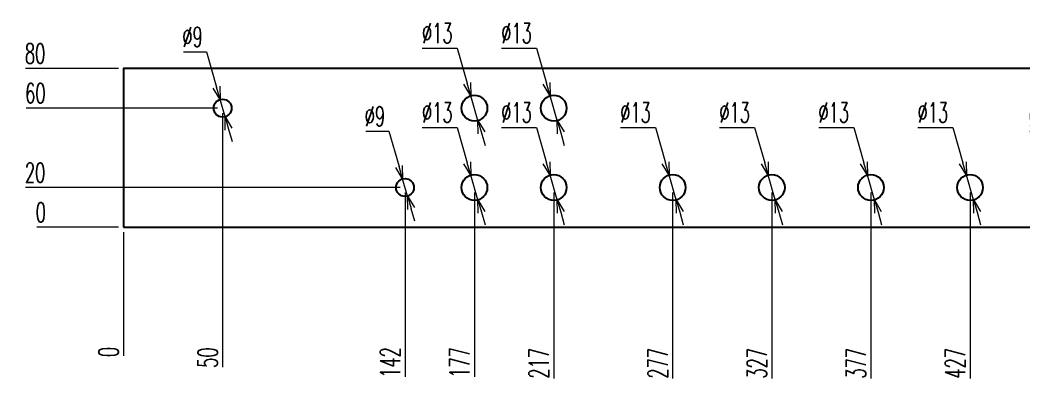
# Model space of a CAD drawing. Header units: millimetres. Extents: x 173893 to 258446, y -176540 to -123824.
# Drawn here: x 210900 to 211406, y -127745 to -127561 of the extents above; entities that cross this region are included whole.
import ezdxf

# ---------------------------------------------------------------- set-up
doc = ezdxf.new("R2010")
doc.units = ezdxf.units.MM
doc.header["$LTSCALE"] = 3
doc.layers.add('@.DM. NÉT CHÍNH', color=7, linetype='Continuous')
doc.layers.add('@.VISIBLE', color=7, linetype='Continuous')
doc.styles.add('Ann_w01', font='romans.shx', dxfattribs={"width": 0.6, "bigfont": 'chineset.shx'})
doc.dimstyles.new('Dim 01_SC05', dxfattribs={"dimscale": 5, "dimtxt": 2, "dimasz": 1.3, "dimexe": 0.5, "dimexo": 0.5, "dimgap": 0.5, "dimtad": 1, "dimtoh": 1, "dimdec": 1, "dimzin": 12, "dimdsep": 46, "dimtxsty": 'Ann_w01', "dimblk": 'OPEN30', "dimcen": 1.5, "dimclrd": 6, "dimclre": 6, "dimclrt": 3, "dimadec": 1, "dimazin": 3, "dimtm": 1e-09, "dimtfac": 1, "dimtdec": 1, "dimtmove": 0, "dimatfit": 3, "dimldrblk": 'OPEN30', "dimfxl": 1, "dimtolj": 1, "dimlwd": 20, "dimlwe": 20, "dimarcsym": 0})

# ---------------------------------------------------------------- blocks, each defined once
blk = doc.blocks.new('*D3778')
at = {"layer": '@.DM. NÉT CHÍNH', "color": 6, "linetype": 'Continuous', "lineweight": 20, "transparency": 16777216}
blk.add_line((210951.88, -127667.56), (210951.88, -127729.92), dxfattribs=at)
at = {"layer": 'Defpoints', "color": 0, "linetype": 'Continuous', "transparency": 16777216}
for p in [(210951.88, -127665.06), (210951.88, -127665.06), (210951.88, -127723.42)]:
    blk.add_point(p, dxfattribs=at)
at = {"layer": '@.DM. NÉT CHÍNH', "color": 3, "linetype": 'Continuous', "transparency": 16777216, "insert": (210944.38, -127727.92), "char_height": 10, "attachment_point": 5, "rotation": 90, "style": 'Ann_w01'}
blk.add_mtext('\\A1;0', dxfattribs=at)
blk = doc.blocks.new('_Open30')
at = {"color": 0, "linetype": 'ByBlock', "lineweight": -2}
for p, q in [((-1, 0.268), (0, 0)), ((0, 0), (-1, -0.268)), ((0, 0), (-1, 0))]:
    blk.add_line(p, q, dxfattribs=at)
blk = doc.blocks.new('*D3779')
at = {"layer": '@.DM. NÉT CHÍNH', "color": 6, "linetype": 'Continuous', "lineweight": 20, "transparency": 16777216}
blk.add_line((211001.88, -127607.56), (211001.88, -127735.63), dxfattribs=at)
at = {"layer": 'Defpoints', "color": 0, "linetype": 'Continuous', "transparency": 16777216}
for p in [(211001.88, -127605.06), (210951.88, -127665.06), (211001.88, -127723.42)]:
    blk.add_point(p, dxfattribs=at)
at = {"layer": '@.DM. NÉT CHÍNH', "color": 3, "linetype": 'Continuous', "transparency": 16777216, "insert": (210994.38, -127730.77), "char_height": 10, "attachment_point": 5, "rotation": 90, "style": 'Ann_w01'}
blk.add_mtext('\\A1;50', dxfattribs=at)
blk = doc.blocks.new('*D3780')
at = {"layer": '@.DM. NÉT CHÍNH', "color": 6, "linetype": 'Continuous', "lineweight": 20, "transparency": 16777216}
blk.add_line((211093.88, -127647.56), (211093.88, -127740.49), dxfattribs=at)
at = {"layer": 'Defpoints', "color": 0, "linetype": 'Continuous', "transparency": 16777216}
for p in [(211093.88, -127645.06), (210951.88, -127665.06), (211093.88, -127723.42)]:
    blk.add_point(p, dxfattribs=at)
at = {"layer": '@.DM. NÉT CHÍNH', "color": 3, "linetype": 'Continuous', "transparency": 16777216, "insert": (211086.38, -127733.2), "char_height": 10, "attachment_point": 5, "rotation": 90, "style": 'Ann_w01'}
blk.add_mtext('\\A1;142', dxfattribs=at)
blk = doc.blocks.new('*D3781')
at = {"layer": '@.DM. NÉT CHÍNH', "color": 6, "linetype": 'Continuous', "lineweight": 20, "transparency": 16777216}
blk.add_line((211128.88, -127647.56), (211128.88, -127740.49), dxfattribs=at)
at = {"layer": 'Defpoints', "color": 0, "linetype": 'Continuous', "transparency": 16777216}
for p in [(211128.88, -127645.06), (210951.88, -127665.06), (211128.88, -127723.42)]:
    blk.add_point(p, dxfattribs=at)
at = {"layer": '@.DM. NÉT CHÍNH', "color": 3, "linetype": 'Continuous', "transparency": 16777216, "insert": (211121.38, -127733.2), "char_height": 10, "attachment_point": 5, "rotation": 90, "style": 'Ann_w01'}
blk.add_mtext('\\A1;177', dxfattribs=at)
blk = doc.blocks.new('*D3782')
at = {"layer": '@.DM. NÉT CHÍNH', "color": 6, "linetype": 'Continuous', "lineweight": 20, "transparency": 16777216}
blk.add_line((211168.88, -127647.56), (211168.88, -127741.34), dxfattribs=at)
at = {"layer": 'Defpoints', "color": 0, "linetype": 'Continuous', "transparency": 16777216}
for p in [(211168.88, -127645.06), (210951.88, -127665.06), (211168.88, -127723.42)]:
    blk.add_point(p, dxfattribs=at)
at = {"layer": '@.DM. NÉT CHÍNH', "color": 3, "linetype": 'Continuous', "transparency": 16777216, "insert": (211161.38, -127733.63), "char_height": 10, "attachment_point": 5, "rotation": 90, "style": 'Ann_w01'}
blk.add_mtext('\\A1;217', dxfattribs=at)
blk = doc.blocks.new('*D3783')
at = {"layer": '@.DM. NÉT CHÍNH', "color": 6, "linetype": 'Continuous', "lineweight": 20, "transparency": 16777216}
blk.add_line((211228.88, -127647.56), (211228.88, -127741.34), dxfattribs=at)
at = {"layer": 'Defpoints', "color": 0, "linetype": 'Continuous', "transparency": 16777216}
for p in [(211228.88, -127645.06), (210951.88, -127665.06), (211228.88, -127723.42)]:
    blk.add_point(p, dxfattribs=at)
at = {"layer": '@.DM. NÉT CHÍNH', "color": 3, "linetype": 'Continuous', "transparency": 16777216, "insert": (211221.38, -127733.63), "char_height": 10, "attachment_point": 5, "rotation": 90, "style": 'Ann_w01'}
blk.add_mtext('\\A1;277', dxfattribs=at)
blk = doc.blocks.new('*D3784')
at = {"layer": '@.DM. NÉT CHÍNH', "color": 6, "linetype": 'Continuous', "lineweight": 20, "transparency": 16777216}
blk.add_line((211278.88, -127647.56), (211278.88, -127741.34), dxfattribs=at)
at = {"layer": 'Defpoints', "color": 0, "linetype": 'Continuous', "transparency": 16777216}
for p in [(211278.88, -127645.06), (210951.88, -127665.06), (211278.88, -127723.42)]:
    blk.add_point(p, dxfattribs=at)
at = {"layer": '@.DM. NÉT CHÍNH', "color": 3, "linetype": 'Continuous', "transparency": 16777216, "insert": (211271.38, -127733.63), "char_height": 10, "attachment_point": 5, "rotation": 90, "style": 'Ann_w01'}
blk.add_mtext('\\A1;327', dxfattribs=at)
blk = doc.blocks.new('*D3785')
at = {"layer": '@.DM. NÉT CHÍNH', "color": 6, "linetype": 'Continuous', "lineweight": 20, "transparency": 16777216}
blk.add_line((211328.88, -127647.56), (211328.88, -127741.34), dxfattribs=at)
at = {"layer": 'Defpoints', "color": 0, "linetype": 'Continuous', "transparency": 16777216}
for p in [(211328.88, -127645.06), (210951.88, -127665.06), (211328.88, -127723.42)]:
    blk.add_point(p, dxfattribs=at)
at = {"layer": '@.DM. NÉT CHÍNH', "color": 3, "linetype": 'Continuous', "transparency": 16777216, "insert": (211321.38, -127733.63), "char_height": 10, "attachment_point": 5, "rotation": 90, "style": 'Ann_w01'}
blk.add_mtext('\\A1;377', dxfattribs=at)
blk = doc.blocks.new('*D3786')
at = {"layer": '@.DM. NÉT CHÍNH', "color": 6, "linetype": 'Continuous', "lineweight": 20, "transparency": 16777216}
blk.add_line((211378.88, -127647.56), (211378.88, -127741.34), dxfattribs=at)
at = {"layer": 'Defpoints', "color": 0, "linetype": 'Continuous', "transparency": 16777216}
for p in [(211378.88, -127645.06), (210951.88, -127665.06), (211378.88, -127723.42)]:
    blk.add_point(p, dxfattribs=at)
at = {"layer": '@.DM. NÉT CHÍNH', "color": 3, "linetype": 'Continuous', "transparency": 16777216, "insert": (211371.38, -127733.63), "char_height": 10, "attachment_point": 5, "rotation": 90, "style": 'Ann_w01'}
blk.add_mtext('\\A1;427', dxfattribs=at)
blk = doc.blocks.new('*D3787')
at = {"layer": '@.DM. NÉT CHÍNH', "color": 6, "linetype": 'Continuous', "lineweight": 20, "transparency": 16777216}
blk.add_line((211428.88, -127647.56), (211428.88, -127741.34), dxfattribs=at)
at = {"layer": 'Defpoints', "color": 0, "linetype": 'Continuous', "transparency": 16777216}
for p in [(211428.88, -127645.06), (210951.88, -127665.06), (211428.88, -127723.42)]:
    blk.add_point(p, dxfattribs=at)
at = {"layer": '@.DM. NÉT CHÍNH', "color": 3, "linetype": 'Continuous', "transparency": 16777216, "insert": (211421.38, -127733.63), "char_height": 10, "attachment_point": 5, "rotation": 90, "style": 'Ann_w01'}
blk.add_mtext('\\A1;477', dxfattribs=at)
blk = doc.blocks.new('*D3788')
at = {"layer": '@.DM. NÉT CHÍNH', "color": 6, "linetype": 'Continuous', "lineweight": 20, "transparency": 16777216}
blk.add_line((211478.88, -127647.56), (211478.88, -127741.34), dxfattribs=at)
at = {"layer": 'Defpoints', "color": 0, "linetype": 'Continuous', "transparency": 16777216}
for p in [(211478.88, -127645.06), (210951.88, -127665.06), (211478.88, -127723.42)]:
    blk.add_point(p, dxfattribs=at)
at = {"layer": '@.DM. NÉT CHÍNH', "color": 3, "linetype": 'Continuous', "transparency": 16777216, "insert": (211471.38, -127733.63), "char_height": 10, "attachment_point": 5, "rotation": 90, "style": 'Ann_w01'}
blk.add_mtext('\\A1;527', dxfattribs=at)
blk = doc.blocks.new('*D3789')
at = {"layer": '@.DM. NÉT CHÍNH', "color": 6, "linetype": 'Continuous', "lineweight": 20, "transparency": 16777216}
blk.add_line((211528.88, -127647.56), (211528.88, -127741.34), dxfattribs=at)
at = {"layer": 'Defpoints', "color": 0, "linetype": 'Continuous', "transparency": 16777216}
for p in [(211528.88, -127645.06), (210951.88, -127665.06), (211528.88, -127723.42)]:
    blk.add_point(p, dxfattribs=at)
at = {"layer": '@.DM. NÉT CHÍNH', "color": 3, "linetype": 'Continuous', "transparency": 16777216, "insert": (211521.38, -127733.63), "char_height": 10, "attachment_point": 5, "rotation": 90, "style": 'Ann_w01'}
blk.add_mtext('\\A1;577', dxfattribs=at)
blk = doc.blocks.new('*D3790')
at = {"layer": '@.DM. NÉT CHÍNH', "color": 6, "linetype": 'Continuous', "lineweight": 20, "transparency": 16777216}
blk.add_line((211578.88, -127647.56), (211578.88, -127741.06), dxfattribs=at)
at = {"layer": 'Defpoints', "color": 0, "linetype": 'Continuous', "transparency": 16777216}
for p in [(211578.88, -127645.06), (210951.88, -127665.06), (211578.88, -127723.42)]:
    blk.add_point(p, dxfattribs=at)
at = {"layer": '@.DM. NÉT CHÍNH', "color": 3, "linetype": 'Continuous', "transparency": 16777216, "insert": (211571.38, -127733.49), "char_height": 10, "attachment_point": 5, "rotation": 90, "style": 'Ann_w01'}
blk.add_mtext('\\A1;627', dxfattribs=at)
blk = doc.blocks.new('*D3791')
at = {"layer": '@.DM. NÉT CHÍNH', "color": 6, "linetype": 'Continuous', "lineweight": 20, "transparency": 16777216}
blk.add_line((211641.88, -127607.56), (211641.88, -127741.06), dxfattribs=at)
at = {"layer": 'Defpoints', "color": 0, "linetype": 'Continuous', "transparency": 16777216}
for p in [(211641.88, -127605.06), (210951.88, -127665.06), (211641.88, -127723.42)]:
    blk.add_point(p, dxfattribs=at)
at = {"layer": '@.DM. NÉT CHÍNH', "color": 3, "linetype": 'Continuous', "transparency": 16777216, "insert": (211634.38, -127733.49), "char_height": 10, "attachment_point": 5, "rotation": 90, "style": 'Ann_w01'}
blk.add_mtext('\\A1;690', dxfattribs=at)
blk = doc.blocks.new('*D3792')
at = {"layer": '@.DM. NÉT CHÍNH', "color": 6, "linetype": 'Continuous', "lineweight": 20, "transparency": 16777216}
blk.add_line((211691.88, -127667.56), (211691.88, -127741.34), dxfattribs=at)
at = {"layer": 'Defpoints', "color": 0, "linetype": 'Continuous', "transparency": 16777216}
for p in [(210951.88, -127665.06), (211691.88, -127665.06), (211691.88, -127723.42)]:
    blk.add_point(p, dxfattribs=at)
at = {"layer": '@.DM. NÉT CHÍNH', "color": 3, "linetype": 'Continuous', "transparency": 16777216, "insert": (211684.38, -127733.63), "char_height": 10, "attachment_point": 5, "rotation": 90, "style": 'Ann_w01'}
blk.add_mtext('\\A1;740', dxfattribs=at)
blk = doc.blocks.new('*D3793')
at = {"layer": '@.DM. NÉT CHÍNH', "color": 6, "linetype": 'Continuous', "lineweight": 20, "transparency": 16777216}
blk.add_line((210949.38, -127665.06), (210908.15, -127665.06), dxfattribs=at)
at = {"layer": 'Defpoints', "color": 0, "linetype": 'Continuous', "transparency": 16777216}
for p in [(210914.65, -127665.06), (210951.88, -127665.06), (210951.88, -127665.06)]:
    blk.add_point(p, dxfattribs=at)
at = {"layer": '@.DM. NÉT CHÍNH', "color": 3, "linetype": 'Continuous', "transparency": 16777216, "insert": (210910.15, -127657.56), "char_height": 10, "attachment_point": 5, "style": 'Ann_w01'}
blk.add_mtext('\\A1;0', dxfattribs=at)
blk = doc.blocks.new('*D3794')
at = {"layer": '@.DM. NÉT CHÍNH', "color": 6, "linetype": 'Continuous', "lineweight": 20, "transparency": 16777216}
blk.add_line((211091.38, -127645.06), (210902.43, -127645.06), dxfattribs=at)
at = {"layer": 'Defpoints', "color": 0, "linetype": 'Continuous', "transparency": 16777216}
for p in [(210914.65, -127645.06), (211093.88, -127645.06), (210951.88, -127665.06)]:
    blk.add_point(p, dxfattribs=at)
at = {"layer": '@.DM. NÉT CHÍNH', "color": 3, "linetype": 'Continuous', "transparency": 16777216, "insert": (210907.29, -127637.56), "char_height": 10, "attachment_point": 5, "style": 'Ann_w01'}
blk.add_mtext('\\A1;20', dxfattribs=at)
blk = doc.blocks.new('*D3795')
at = {"layer": '@.DM. NÉT CHÍNH', "color": 6, "linetype": 'Continuous', "lineweight": 20, "transparency": 16777216}
blk.add_line((210999.38, -127605.06), (210902.72, -127605.06), dxfattribs=at)
at = {"layer": 'Defpoints', "color": 0, "linetype": 'Continuous', "transparency": 16777216}
for p in [(210914.65, -127605.06), (211001.88, -127605.06), (210951.88, -127665.06)]:
    blk.add_point(p, dxfattribs=at)
at = {"layer": '@.DM. NÉT CHÍNH', "color": 3, "linetype": 'Continuous', "transparency": 16777216, "insert": (210907.43, -127597.56), "char_height": 10, "attachment_point": 5, "style": 'Ann_w01'}
blk.add_mtext('\\A1;60', dxfattribs=at)
blk = doc.blocks.new('*D3796')
at = {"layer": '@.DM. NÉT CHÍNH', "color": 6, "linetype": 'Continuous', "lineweight": 20, "transparency": 16777216}
blk.add_line((210949.38, -127585.06), (210902.43, -127585.06), dxfattribs=at)
at = {"layer": 'Defpoints', "color": 0, "linetype": 'Continuous', "transparency": 16777216}
for p in [(210914.65, -127585.06), (210951.88, -127585.06), (210951.88, -127665.06)]:
    blk.add_point(p, dxfattribs=at)
at = {"layer": '@.DM. NÉT CHÍNH', "color": 3, "linetype": 'Continuous', "transparency": 16777216, "insert": (210907.29, -127577.56), "char_height": 10, "attachment_point": 5, "style": 'Ann_w01'}
blk.add_mtext('\\A1;80', dxfattribs=at)
blk = doc.blocks.new('*D3800')
at = {"layer": '@.DM. NÉT CHÍNH', "color": 6, "linetype": 'Continuous', "lineweight": 20, "transparency": 16777216}
for p, q in [((211409.11, -127616.69), (211420.76, -127616.69)), ((211420.76, -127616.69), (211425.85, -127634.48)), ((211430.12, -127649.38), (211427.64, -127640.73)), ((211431.9, -127655.63), (211433.69, -127661.88))]:
    blk.add_line(p, q, dxfattribs=at)
at = {"layer": 'Defpoints', "color": 0, "linetype": 'Continuous', "transparency": 16777216}
for p in [(211427.64, -127640.73), (211430.12, -127649.38)]:
    blk.add_point(p, dxfattribs=at)
at = {"layer": '@.DM. NÉT CHÍNH', "color": 6, "linetype": 'Continuous', "lineweight": 20, "transparency": 16777216, "xscale": 6.5, "yscale": 6.5, "zscale": 6.5}
for p, rotation in [((211427.64, -127640.73), 285.9761411330717), ((211430.12, -127649.38), 105.9761411330717)]:
    blk.add_blockref('_Open30', p, dxfattribs=dict(at, rotation=rotation))
at = {"layer": '@.DM. NÉT CHÍNH', "color": 3, "linetype": 'Continuous', "transparency": 16777216, "insert": (211413.69, -127609.19), "char_height": 10, "attachment_point": 5, "style": 'Ann_w01'}
blk.add_mtext('\\A1;∅9', dxfattribs=at)
blk = doc.blocks.new('*D3801')
at = {"layer": '@.DM. NÉT CHÍNH', "color": 6, "linetype": 'Continuous', "lineweight": 20, "transparency": 16777216}
for p, q in [((211352.56, -127614.77), (211370.21, -127614.77)), ((211370.21, -127614.77), (211375.3, -127632.56)), ((211380.67, -127651.3), (211377.09, -127638.81)), ((211382.46, -127657.55), (211384.24, -127663.8))]:
    blk.add_line(p, q, dxfattribs=at)
at = {"layer": 'Defpoints', "color": 0, "linetype": 'Continuous', "transparency": 16777216}
for p in [(211377.09, -127638.81), (211380.67, -127651.3)]:
    blk.add_point(p, dxfattribs=at)
at = {"layer": '@.DM. NÉT CHÍNH', "color": 6, "linetype": 'Continuous', "lineweight": 20, "transparency": 16777216, "xscale": 6.5, "yscale": 6.5, "zscale": 6.5}
for p, rotation in [((211377.09, -127638.81), 285.9761411334785), ((211380.67, -127651.3), 105.9761411334785)]:
    blk.add_blockref('_Open30', p, dxfattribs=dict(at, rotation=rotation))
at = {"layer": '@.DM. NÉT CHÍNH', "color": 3, "linetype": 'Continuous', "transparency": 16777216, "insert": (211360.14, -127607.27), "char_height": 10, "attachment_point": 5, "style": 'Ann_w01'}
blk.add_mtext('\\A1;∅13', dxfattribs=at)
blk = doc.blocks.new('*D3802')
at = {"layer": '@.DM. NÉT CHÍNH', "color": 6, "linetype": 'Continuous', "lineweight": 20, "transparency": 16777216}
for p, q in [((211302.56, -127614.77), (211320.21, -127614.77)), ((211320.21, -127614.77), (211325.3, -127632.56)), ((211330.67, -127651.3), (211327.09, -127638.81)), ((211332.46, -127657.55), (211334.24, -127663.8))]:
    blk.add_line(p, q, dxfattribs=at)
at = {"layer": 'Defpoints', "color": 0, "linetype": 'Continuous', "transparency": 16777216}
for p in [(211327.09, -127638.81), (211330.67, -127651.3)]:
    blk.add_point(p, dxfattribs=at)
at = {"layer": '@.DM. NÉT CHÍNH', "color": 6, "linetype": 'Continuous', "lineweight": 20, "transparency": 16777216, "xscale": 6.5, "yscale": 6.5, "zscale": 6.5}
for p, rotation in [((211327.09, -127638.81), 285.9761411331438), ((211330.67, -127651.3), 105.9761411331438)]:
    blk.add_blockref('_Open30', p, dxfattribs=dict(at, rotation=rotation))
at = {"layer": '@.DM. NÉT CHÍNH', "color": 3, "linetype": 'Continuous', "transparency": 16777216, "insert": (211310.14, -127607.27), "char_height": 10, "attachment_point": 5, "style": 'Ann_w01'}
blk.add_mtext('\\A1;∅13', dxfattribs=at)
blk = doc.blocks.new('*D3803')
at = {"layer": '@.DM. NÉT CHÍNH', "color": 6, "linetype": 'Continuous', "lineweight": 20, "transparency": 16777216}
for p, q in [((211252.56, -127614.77), (211270.21, -127614.77)), ((211270.21, -127614.77), (211275.3, -127632.56)), ((211280.67, -127651.3), (211277.09, -127638.81)), ((211282.46, -127657.55), (211284.24, -127663.8))]:
    blk.add_line(p, q, dxfattribs=at)
at = {"layer": 'Defpoints', "color": 0, "linetype": 'Continuous', "transparency": 16777216}
for p in [(211277.09, -127638.81), (211280.67, -127651.3)]:
    blk.add_point(p, dxfattribs=at)
at = {"layer": '@.DM. NÉT CHÍNH', "color": 6, "linetype": 'Continuous', "lineweight": 20, "transparency": 16777216, "xscale": 6.5, "yscale": 6.5, "zscale": 6.5}
for p, rotation in [((211277.09, -127638.81), 285.9761411325799), ((211280.67, -127651.3), 105.9761411325799)]:
    blk.add_blockref('_Open30', p, dxfattribs=dict(at, rotation=rotation))
at = {"layer": '@.DM. NÉT CHÍNH', "color": 3, "linetype": 'Continuous', "transparency": 16777216, "insert": (211260.14, -127607.27), "char_height": 10, "attachment_point": 5, "style": 'Ann_w01'}
blk.add_mtext('\\A1;∅13', dxfattribs=at)
blk = doc.blocks.new('*D3804')
at = {"layer": '@.DM. NÉT CHÍNH', "color": 6, "linetype": 'Continuous', "lineweight": 20, "transparency": 16777216}
for p, q in [((211202.56, -127614.77), (211220.21, -127614.77)), ((211220.21, -127614.77), (211225.3, -127632.56)), ((211230.67, -127651.3), (211227.09, -127638.81)), ((211232.46, -127657.55), (211234.24, -127663.8))]:
    blk.add_line(p, q, dxfattribs=at)
at = {"layer": 'Defpoints', "color": 0, "linetype": 'Continuous', "transparency": 16777216}
for p in [(211227.09, -127638.81), (211230.67, -127651.3)]:
    blk.add_point(p, dxfattribs=at)
at = {"layer": '@.DM. NÉT CHÍNH', "color": 6, "linetype": 'Continuous', "lineweight": 20, "transparency": 16777216, "xscale": 6.5, "yscale": 6.5, "zscale": 6.5}
for p, rotation in [((211227.09, -127638.81), 285.9761411329852), ((211230.67, -127651.3), 105.9761411329852)]:
    blk.add_blockref('_Open30', p, dxfattribs=dict(at, rotation=rotation))
at = {"layer": '@.DM. NÉT CHÍNH', "color": 3, "linetype": 'Continuous', "transparency": 16777216, "insert": (211210.14, -127607.27), "char_height": 10, "attachment_point": 5, "style": 'Ann_w01'}
blk.add_mtext('\\A1;∅13', dxfattribs=at)
blk = doc.blocks.new('*D3805')
at = {"layer": '@.DM. NÉT CHÍNH', "color": 6, "linetype": 'Continuous', "lineweight": 20, "transparency": 16777216}
for p, q in [((210982.11, -127576.69), (210993.76, -127576.69)), ((210993.76, -127576.69), (210998.85, -127594.48)), ((211003.12, -127609.38), (211000.64, -127600.73)), ((211004.9, -127615.63), (211006.69, -127621.88))]:
    blk.add_line(p, q, dxfattribs=at)
at = {"layer": 'Defpoints', "color": 0, "linetype": 'Continuous', "transparency": 16777216}
for p in [(211000.64, -127600.73), (211003.12, -127609.38)]:
    blk.add_point(p, dxfattribs=at)
at = {"layer": '@.DM. NÉT CHÍNH', "color": 6, "linetype": 'Continuous', "lineweight": 20, "transparency": 16777216, "xscale": 6.5, "yscale": 6.5, "zscale": 6.5}
for p, rotation in [((211000.64, -127600.73), 285.9761411329187), ((211003.12, -127609.38), 105.9761411329187)]:
    blk.add_blockref('_Open30', p, dxfattribs=dict(at, rotation=rotation))
at = {"layer": '@.DM. NÉT CHÍNH', "color": 3, "linetype": 'Continuous', "transparency": 16777216, "insert": (210986.69, -127569.19), "char_height": 10, "attachment_point": 5, "style": 'Ann_w01'}
blk.add_mtext('\\A1;∅9', dxfattribs=at)
blk = doc.blocks.new('*D3813')
at = {"layer": '@.DM. NÉT CHÍNH', "color": 6, "linetype": 'Continuous', "lineweight": 20, "transparency": 16777216}
for p, q in [((211074.11, -127616.69), (211085.76, -127616.69)), ((211085.76, -127616.69), (211090.85, -127634.48)), ((211095.12, -127649.38), (211092.64, -127640.73)), ((211096.9, -127655.63), (211098.69, -127661.88))]:
    blk.add_line(p, q, dxfattribs=at)
at = {"layer": 'Defpoints', "color": 0, "linetype": 'Continuous', "transparency": 16777216}
for p in [(211092.64, -127640.73), (211095.12, -127649.38)]:
    blk.add_point(p, dxfattribs=at)
at = {"layer": '@.DM. NÉT CHÍNH', "color": 6, "linetype": 'Continuous', "lineweight": 20, "transparency": 16777216, "xscale": 6.5, "yscale": 6.5, "zscale": 6.5}
for p, rotation in [((211092.64, -127640.73), 285.9761411328425), ((211095.12, -127649.38), 105.9761411328425)]:
    blk.add_blockref('_Open30', p, dxfattribs=dict(at, rotation=rotation))
at = {"layer": '@.DM. NÉT CHÍNH', "color": 3, "linetype": 'Continuous', "transparency": 16777216, "insert": (211078.69, -127609.19), "char_height": 10, "attachment_point": 5, "style": 'Ann_w01'}
blk.add_mtext('\\A1;∅9', dxfattribs=at)
blk = doc.blocks.new('*D3814')
at = {"layer": '@.DM. NÉT CHÍNH', "color": 6, "linetype": 'Continuous', "lineweight": 20, "transparency": 16777216}
for p, q in [((211142.56, -127574.77), (211160.21, -127574.77)), ((211160.21, -127574.77), (211165.3, -127592.56)), ((211170.67, -127611.3), (211167.09, -127598.81)), ((211172.46, -127617.55), (211174.24, -127623.8))]:
    blk.add_line(p, q, dxfattribs=at)
at = {"layer": 'Defpoints', "color": 0, "linetype": 'Continuous', "transparency": 16777216}
for p in [(211167.09, -127598.81), (211170.67, -127611.3)]:
    blk.add_point(p, dxfattribs=at)
at = {"layer": '@.DM. NÉT CHÍNH', "color": 6, "linetype": 'Continuous', "lineweight": 20, "transparency": 16777216, "xscale": 6.5, "yscale": 6.5, "zscale": 6.5}
for p, rotation in [((211167.09, -127598.81), 285.9761411331612), ((211170.67, -127611.3), 105.9761411331612)]:
    blk.add_blockref('_Open30', p, dxfattribs=dict(at, rotation=rotation))
at = {"layer": '@.DM. NÉT CHÍNH', "color": 3, "linetype": 'Continuous', "transparency": 16777216, "insert": (211150.14, -127567.27), "char_height": 10, "attachment_point": 5, "style": 'Ann_w01'}
blk.add_mtext('\\A1;∅13', dxfattribs=at)
blk = doc.blocks.new('*D3815')
at = {"layer": '@.DM. NÉT CHÍNH', "color": 6, "linetype": 'Continuous', "lineweight": 20, "transparency": 16777216}
for p, q in [((211142.56, -127614.77), (211160.21, -127614.77)), ((211160.21, -127614.77), (211165.3, -127632.56)), ((211170.67, -127651.3), (211167.09, -127638.81)), ((211172.46, -127657.55), (211174.24, -127663.8))]:
    blk.add_line(p, q, dxfattribs=at)
at = {"layer": 'Defpoints', "color": 0, "linetype": 'Continuous', "transparency": 16777216}
for p in [(211167.09, -127638.81), (211170.67, -127651.3)]:
    blk.add_point(p, dxfattribs=at)
at = {"layer": '@.DM. NÉT CHÍNH', "color": 6, "linetype": 'Continuous', "lineweight": 20, "transparency": 16777216, "xscale": 6.5, "yscale": 6.5, "zscale": 6.5}
for p, rotation in [((211167.09, -127638.81), 285.9761411329852), ((211170.67, -127651.3), 105.9761411329852)]:
    blk.add_blockref('_Open30', p, dxfattribs=dict(at, rotation=rotation))
at = {"layer": '@.DM. NÉT CHÍNH', "color": 3, "linetype": 'Continuous', "transparency": 16777216, "insert": (211150.14, -127607.27), "char_height": 10, "attachment_point": 5, "style": 'Ann_w01'}
blk.add_mtext('\\A1;∅13', dxfattribs=at)
blk = doc.blocks.new('*D3816')
at = {"layer": '@.DM. NÉT CHÍNH', "color": 6, "linetype": 'Continuous', "lineweight": 20, "transparency": 16777216}
for p, q in [((211102.56, -127574.77), (211120.21, -127574.77)), ((211120.21, -127574.77), (211125.3, -127592.56)), ((211130.67, -127611.3), (211127.09, -127598.81)), ((211132.46, -127617.55), (211134.24, -127623.8))]:
    blk.add_line(p, q, dxfattribs=at)
at = {"layer": 'Defpoints', "color": 0, "linetype": 'Continuous', "transparency": 16777216}
for p in [(211127.09, -127598.81), (211130.67, -127611.3)]:
    blk.add_point(p, dxfattribs=at)
at = {"layer": '@.DM. NÉT CHÍNH', "color": 6, "linetype": 'Continuous', "lineweight": 20, "transparency": 16777216, "xscale": 6.5, "yscale": 6.5, "zscale": 6.5}
for p, rotation in [((211127.09, -127598.81), 285.9761411328619), ((211130.67, -127611.3), 105.9761411328618)]:
    blk.add_blockref('_Open30', p, dxfattribs=dict(at, rotation=rotation))
at = {"layer": '@.DM. NÉT CHÍNH', "color": 3, "linetype": 'Continuous', "transparency": 16777216, "insert": (211110.14, -127567.27), "char_height": 10, "attachment_point": 5, "style": 'Ann_w01'}
blk.add_mtext('\\A1;∅13', dxfattribs=at)
blk = doc.blocks.new('*D3817')
at = {"layer": '@.DM. NÉT CHÍNH', "color": 6, "linetype": 'Continuous', "lineweight": 20, "transparency": 16777216}
for p, q in [((211102.56, -127614.77), (211120.21, -127614.77)), ((211120.21, -127614.77), (211125.3, -127632.56)), ((211130.67, -127651.3), (211127.09, -127638.81)), ((211132.46, -127657.55), (211134.24, -127663.8))]:
    blk.add_line(p, q, dxfattribs=at)
at = {"layer": 'Defpoints', "color": 0, "linetype": 'Continuous', "transparency": 16777216}
for p in [(211127.09, -127638.81), (211130.67, -127651.3)]:
    blk.add_point(p, dxfattribs=at)
at = {"layer": '@.DM. NÉT CHÍNH', "color": 6, "linetype": 'Continuous', "lineweight": 20, "transparency": 16777216, "xscale": 6.5, "yscale": 6.5, "zscale": 6.5}
for p, rotation in [((211127.09, -127638.81), 285.9761411327032), ((211130.67, -127651.3), 105.9761411327032)]:
    blk.add_blockref('_Open30', p, dxfattribs=dict(at, rotation=rotation))
at = {"layer": '@.DM. NÉT CHÍNH', "color": 3, "linetype": 'Continuous', "transparency": 16777216, "insert": (211110.14, -127607.27), "char_height": 10, "attachment_point": 5, "style": 'Ann_w01'}
blk.add_mtext('\\A1;∅13', dxfattribs=at)

msp = doc.modelspace()

# ---------------------------------------------------------------- linework, layer by layer
at = {"layer": '@.VISIBLE', "color": 7}
msp.add_lwpolyline([(210951.88, -127665.06), (211691.88, -127665.06), (211691.88, -127585.06), (210951.88, -127585.06)], close=True, dxfattribs=at)
for centre, radius in [((211001.88, -127605.06), 4.5), ((211128.88, -127605.06), 6.5), ((211168.88, -127605.06), 6.5), ((211093.88, -127645.06), 4.5), ((211128.88, -127645.06), 6.5), ((211168.88, -127645.06), 6.5), ((211228.88, -127645.06), 6.5), ((211278.88, -127645.06), 6.5), ((211328.88, -127645.06), 6.5), ((211378.88, -127645.06), 6.5)]:
    msp.add_circle(centre, radius, dxfattribs=at)

# ---------------------------------------------------------------- dimensions: what is measured, and where the dimension line sits
at = {"layer": '@.DM. NÉT CHÍNH', "linetype": 'Continuous'}
for p1, p2, picture, middle in [((211130.67, -127611.3), (211127.09, -127598.81), '*D3816', (211110.14, -127574.77)), ((211170.67, -127611.3), (211167.09, -127598.81), '*D3814', (211150.14, -127574.77)), ((211003.12, -127609.38), (211000.64, -127600.73), '*D3805', (210986.69, -127576.69)), ((211095.12, -127649.38), (211092.64, -127640.73), '*D3813', (211078.69, -127616.69)), ((211130.67, -127651.3), (211127.09, -127638.81), '*D3817', (211110.14, -127614.77)), ((211170.67, -127651.3), (211167.09, -127638.81), '*D3815', (211150.14, -127614.77)), ((211230.67, -127651.3), (211227.09, -127638.81), '*D3804', (211210.14, -127614.77)), ((211280.67, -127651.3), (211277.09, -127638.81), '*D3803', (211260.14, -127614.77)), ((211330.67, -127651.3), (211327.09, -127638.81), '*D3802', (211310.14, -127614.77)), ((211380.67, -127651.3), (211377.09, -127638.81), '*D3801', (211360.14, -127614.77)), ((211430.12, -127649.38), (211427.64, -127640.73), '*D3800', (211413.69, -127616.69))]:
    dim = msp.add_diameter_dim_2p(p1=p1, p2=p2, dimstyle='Dim 01_SC05', dxfattribs=at)
    dim.commit()
    dim.dimension.update_dxf_attribs({"geometry": picture, "text_midpoint": middle, "dimtype": 163})
for feature_location, offset, dtype, origin, picture, middle in [((210951.88, -127585.06), (-37.23, 0), 0, (210951.88, -127665.06), '*D3796', (210907.29, -127577.56)), ((211001.88, -127605.06), (-87.23, 0), 0, (210951.88, -127665.06), '*D3795', (210907.43, -127597.56)), ((211001.88, -127605.06), (0, -118.36), 1, (210951.88, -127665.06), '*D3779', (210994.38, -127730.77)), ((211641.88, -127605.06), (0, -118.36), 1, (210951.88, -127665.06), '*D3791', (211634.38, -127733.49)), ((211093.88, -127645.06), (-179.23, 0), 0, (210951.88, -127665.06), '*D3794', (210907.29, -127637.56)), ((211093.88, -127645.06), (0, -78.36), 1, (210951.88, -127665.06), '*D3780', (211086.38, -127733.2)), ((211128.88, -127645.06), (0, -78.36), 1, (210951.88, -127665.06), '*D3781', (211121.38, -127733.2)), ((211168.88, -127645.06), (0, -78.36), 1, (210951.88, -127665.06), '*D3782', (211161.38, -127733.63)), ((211228.88, -127645.06), (0, -78.36), 1, (210951.88, -127665.06), '*D3783', (211221.38, -127733.63)), ((211278.88, -127645.06), (0, -78.36), 1, (210951.88, -127665.06), '*D3784', (211271.38, -127733.63)), ((211328.88, -127645.06), (0, -78.36), 1, (210951.88, -127665.06), '*D3785', (211321.38, -127733.63)), ((211378.88, -127645.06), (0, -78.36), 1, (210951.88, -127665.06), '*D3786', (211371.38, -127733.63)), ((211428.88, -127645.06), (0, -78.36), 1, (210951.88, -127665.06), '*D3787', (211421.38, -127733.63)), ((211478.88, -127645.06), (0, -78.36), 1, (210951.88, -127665.06), '*D3788', (211471.38, -127733.63)), ((211528.88, -127645.06), (0, -78.36), 1, (210951.88, -127665.06), '*D3789', (211521.38, -127733.63)), ((211578.88, -127645.06), (0, -78.36), 1, (210951.88, -127665.06), '*D3790', (211571.38, -127733.49)), ((210951.87713832, -127665.05536937), (-37.22870248, 0), 0, (210951.87713832, -127665.05536937), '*D3793', (210910.14843583, -127657.55536937)), ((210951.87713832, -127665.05536937), (0, -58.36022204), 1, (210951.87713832, -127665.05536937), '*D3778', (210944.37713832, -127727.91559141)), ((211691.88, -127665.06), (0, -58.36), 1, (210951.88, -127665.06), '*D3792', (211684.38, -127733.63))]:
    dim = msp.add_ordinate_dim(feature_location=feature_location, offset=offset, dtype=dtype, origin=origin, dimstyle='Dim 01_SC05', dxfattribs=at)
    dim.commit()
    dim.dimension.update_dxf_attribs({"geometry": picture, "text_midpoint": middle})

doc.saveas('drawing.dxf')
